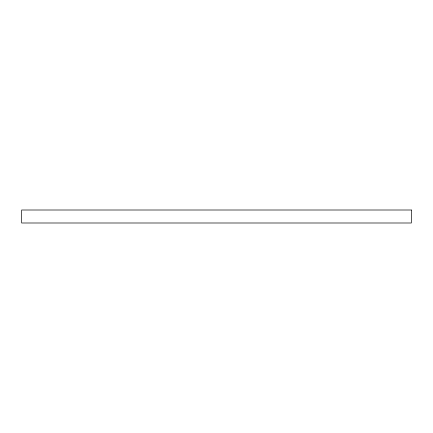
<?xml version="1.0" encoding="UTF-8"?>
<svg xmlns="http://www.w3.org/2000/svg" width="433" height="433" viewBox="0 0 433 433"><rect width="100%" height="100%" fill="white"/><g stroke="black" fill="none" stroke-linecap="round" stroke-linejoin="round"><path stroke-width="0.65" d="M411.35 210.005L21.65 210.005L21.65 222.995L411.35 222.995L411.35 210.005"/></g></svg>
